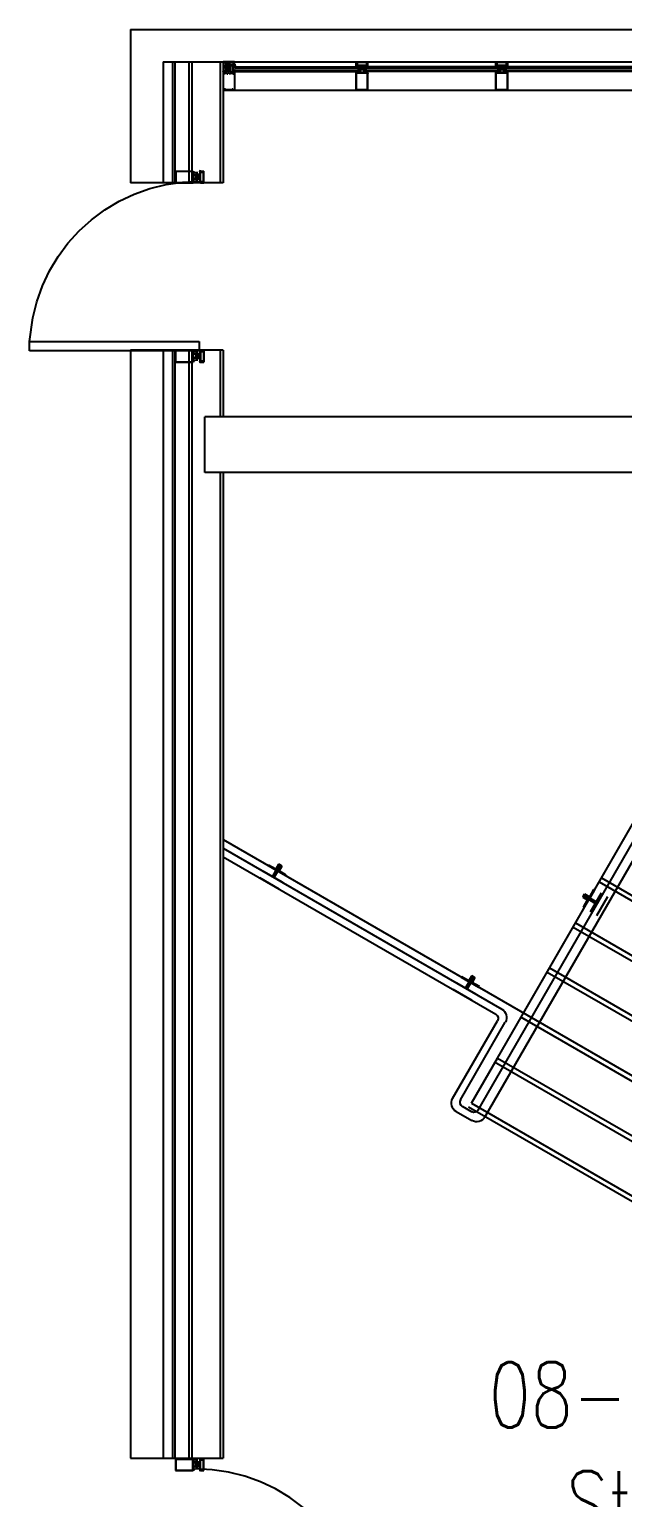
# Model space of a CAD drawing. Extents: x 11182 to 734459, y -1391328 to 152085.
# Drawn here: x 711523 to 714719, y -843633 to -835728 of the extents above; entities that cross this region are included whole.
import ezdxf
from ezdxf.enums import TextEntityAlignment as Align

# ---------------------------------------------------------------- set-up
doc = ezdxf.new("R2010")
doc.units = 0
doc.header["$LTSCALE"] = 500
doc.header["$MEASUREMENT"] = 0
for name, color, linetype in [('0_room_data', 7, 'CONTINUOUS'), ('1_Wall_Exist', 251, 'CONTINUOUS'), ('3_Text', 7, 'CONTINUOUS')]:
    doc.layers.add(name, color=color, linetype=linetype)
doc.styles.add('1_200', font='simplex.shx', dxfattribs={"width": 0.75, "height": 460})

# ---------------------------------------------------------------- blocks, each defined once
blk = doc.blocks.new('room_data')
at = {"layer": '3_Text', "style": '1_200', "width": 0.75}
for tag, p in [('ROOMNUM', (0, 0)), ('ROOMUSE', (0, -575))]:
    blk.add_attdef(tag, text='', height=345, dxfattribs=at).set_placement(p, align=Align.MIDDLE_CENTER)

msp = doc.modelspace()

# ---------------------------------------------------------------- linework, layer by layer
at = {"layer": '1_Wall_Exist'}
for p, q in [((712069, -835728.1), (716093, -835728.1)), ((712069, -835728.1), (712069, -836554.2)), ((712244, -835903.1), (712244, -836554.2)), ((712244, -835903.1), (716368, -835903.1)), ((712294.8, -835903.1), (712294.8, -836554.2)), ((712307.8, -835903.1), (712307.8, -836554.2)), ((712382.8, -835903.1), (712382.8, -836554.2)), ((712398.8, -835903.1), (712398.8, -836554.2)), ((712550.8, -835903.1), (712550.8, -836554.2)), ((712566.8, -835903.1), (712566.8, -836554.2)), ((712627.6, -835903.5), (712566.8, -835903.5)), ((712566.8, -835906), (712627.6, -835906)), ((712569.3, -835923.8), (712569.3, -835906)), ((712587, -835908.4), (712579.4, -835908.5)), ((712579.4, -835908.5), (712579.4, -835949.1)), ((712587, -835921.2), (712587, -835908.4)), ((712589.6, -835906), (712589.6, -835918.7)), ((712592.1, -835913.6), (712602.2, -835913.6)), ((712592.1, -835918.7), (712592.1, -835913.6)), ((712594.6, -835918.7), (712594.6, -835913.6)), ((712599.7, -835918.7), (712599.7, -835913.6)), ((712602.2, -835913.6), (712602.2, -835918.7)), ((712620, -835916.1), (712622.5, -835916.1)), ((712620, -835921.2), (712620, -835916.1)), ((712622.5, -835908.5), (712627.6, -835913.6)), ((712622.5, -835916.1), (712622.5, -835908.5)), ((712627.6, -835916.1), (712627.6, -835903.5)), ((712627.6, -835916.1), (712630.1, -835916.1)), ((712630.1, -835916.1), (712632.6, -835928.8)), ((712630.1, -835916.1), (712630.1, -835923.7)), ((713283.5, -835902.7), (713347, -835902.7)), ((713283.5, -835920.3), (713283.5, -835902.7)), ((713285.1, -835904.3), (713345.4, -835904.3)), ((713285.1, -835904.3), (713285.1, -835919.3)), ((713288.4, -835910.6), (713285.4, -835919.2)), ((713287.4, -835918.3), (713288.7, -835913)), ((713287.5, -835920.2), (713289, -835913)), ((713289.7, -835910.6), (713288.4, -835910.6)), ((713289, -835913), (713288.7, -835913)), ((713289.3, -835920.2), (713290.2, -835913.5)), ((713290.2, -835913.5), (713289.7, -835910.6)), ((713340.3, -835913.5), (713340.8, -835910.6)), ((713341, -835918.5), (713340.3, -835913.5)), ((713340.8, -835910.6), (713342.1, -835910.6)), ((713341.5, -835913), (713341.8, -835913)), ((713343, -835920.2), (713341.5, -835913)), ((713343.1, -835918.3), (713341.8, -835913)), ((713342.1, -835910.6), (713345.1, -835919.2)), ((713345.4, -835919.3), (713345.4, -835904.3)), ((713347, -835920.3), (713347, -835902.7)), ((714036.4, -835902.7), (714099.9, -835902.7)), ((714036.4, -835920.3), (714036.4, -835902.7)), ((714038, -835904.3), (714098.3, -835904.3)), ((714038, -835904.3), (714038, -835919.3)), ((714041.3, -835910.6), (714038.3, -835919.2)), ((714040.3, -835918.3), (714041.6, -835913)), ((714040.4, -835920.2), (714041.9, -835913)), ((714042.6, -835910.6), (714041.3, -835910.6)), ((714041.9, -835913), (714041.6, -835913)), ((714042.2, -835920.2), (714043.1, -835913.5)), ((714043.1, -835913.5), (714042.6, -835910.6)), ((714093.2, -835913.5), (714093.7, -835910.6)), ((714093.9, -835918.5), (714093.2, -835913.5)), ((714093.7, -835910.6), (714095, -835910.6)), ((714094.4, -835913), (714094.7, -835913)), ((714095.9, -835920.2), (714094.4, -835913)), ((714096, -835918.3), (714094.7, -835913)), ((714095, -835910.6), (714098, -835919.2)), ((714098.3, -835919.3), (714098.3, -835904.3)), ((714099.9, -835920.3), (714099.9, -835902.7)), ((712566.8, -835956.7), (712569.3, -835951.6)), ((712569.2, -835956.7), (712566.8, -835956.7)), ((712569.3, -835959.2), (712566.8, -835959.3)), ((712566.8, -835961.7), (712569.3, -835961.8)), ((712571.8, -835964.3), (712566.8, -835964.3)), ((712569.3, -835961.8), (712569.2, -835956.7)), ((712569.2, -836052.9), (712569.3, -835966.8)), ((712574.4, -835923.7), (712569.3, -835923.8)), ((712569.3, -835933.9), (712574.4, -835933.8)), ((712569.3, -835951.6), (712569.3, -835933.9)), ((712569.3, -835961.8), (712569.3, -835959.2)), ((712571.8, -835961.7), (712569.3, -835961.8)), ((712569.3, -835966.8), (712574.4, -835966.8)), ((712571.9, -835959.2), (712571.8, -835961.7)), ((712571.8, -835961.7), (712571.8, -835964.3)), ((712589.6, -835959.2), (712571.9, -835959.2)), ((712574.4, -835933.8), (712574.4, -835923.7)), ((712574.4, -835951.6), (712574.4, -835956.7)), ((712589.6, -835951.6), (712574.4, -835951.6)), ((712574.4, -835956.7), (712589.6, -835956.7)), ((712574.4, -835964.3), (712589.6, -835964.3)), ((712574.4, -835966.8), (712574.4, -835964.3)), ((712579.4, -835949.1), (712589.6, -835949.1)), ((712622.5, -835921.2), (712587, -835921.2)), ((712604.8, -835918.7), (712589.6, -835918.7)), ((712589.6, -835923.7), (712604.7, -835921.2)), ((712589.6, -835923.7), (712589.6, -835959.2)), ((712604.8, -835928.8), (712589.6, -835928.8)), ((712589.6, -835964.3), (712589.6, -835966.8)), ((712589.6, -835966.8), (712592.1, -835966.8)), ((712592, -835944), (712592.1, -835956.7)), ((712597.2, -835949.1), (712592, -835944)), ((712592.1, -835956.7), (712592.1, -835959.2)), ((712592.1, -835959.2), (712602.2, -835959.2)), ((712592.1, -835961.7), (712602.2, -835961.7)), ((712592.1, -835966.8), (712592.1, -835961.7)), ((712594.7, -835938.9), (712594.6, -835928.8)), ((712597.2, -835946.5), (712594.7, -835938.9)), ((712599.7, -835938.9), (712597.2, -835946.5)), ((712602.2, -835944), (712597.2, -835949.1)), ((712599.7, -835928.8), (712599.7, -835938.9)), ((712602.2, -835959.2), (712602.2, -835944)), ((712602.2, -835961.7), (712602.2, -835966.8)), ((712602.2, -835966.8), (712604.7, -835966.8)), ((712604.8, -835918.7), (712604.7, -835921.2)), ((712604.7, -835921.2), (712604.8, -835928.8)), ((712604.7, -835966.8), (712604.8, -835964.3)), ((712604.8, -835959.3), (712604.8, -835928.8)), ((712622.5, -835959.2), (712604.8, -835959.3)), ((712604.8, -835964.3), (712620.1, -835964.3)), ((712617.4, -835954.1), (712617.4, -835923.7)), ((712617.4, -835928.8), (712637.7, -835928.8)), ((712637.7, -835933.9), (712617.4, -835933.9)), ((712617.4, -835949.1), (712637.7, -835946.5)), ((712617.4, -835954.1), (712617.5, -835959.2)), ((712637.7, -835954.1), (712617.4, -835954.1)), ((712620.1, -835964.3), (712620, -835966.8)), ((712620, -835966.8), (712627.6, -835966.8)), ((712622.5, -835918.7), (712622.5, -835921.2)), ((712627.6, -835918.7), (712622.5, -835918.7)), ((712622.5, -835933.9), (712622.5, -835946.5)), ((712622.5, -835964.3), (712622.5, -835959.2)), ((712627.6, -835964.3), (712622.5, -835964.3)), ((712624.9, -835921.2), (712627.6, -835921.2)), ((712625, -835923.7), (712624.9, -835921.2)), ((712630.1, -835923.7), (712625, -835923.7)), ((712630.1, -835959.2), (712625, -835959.3)), ((712625, -835959.3), (712625, -835961.7)), ((712625, -835961.7), (712627.6, -835961.7)), ((712627.6, -835921.2), (712627.6, -835918.7)), ((712627.6, -835961.7), (712627.6, -835964.3)), ((712627.6, -835966.8), (712627.6, -836052.9)), ((712630.1, -835966.8), (712632.6, -835954.1)), ((712630.1, -836055.5), (712630.1, -835959.2)), ((712631.8, -835929.2), (713298.5, -835929.2)), ((712631.8, -835935.3), (713298.5, -835935.3)), ((712631.8, -835948.4), (713298.5, -835948.4)), ((712631.8, -835954.5), (713298.5, -835954.5)), ((713285.1, -835919.3), (713283.5, -835920.3)), ((713283.5, -836055.1), (713283.5, -835959.9)), ((713285.1, -835959.9), (713283.5, -835959.9)), ((713285.1, -835959.9), (713285.1, -835961.7)), ((713285.1, -836053.5), (713285.1, -835964)), ((713287.4, -835918.3), (713285.4, -835919.2)), ((713287.2, -835921.8), (713287.2, -835920.2)), ((713287.5, -835920.2), (713287.2, -835920.2)), ((713287.2, -835921.8), (713343.3, -835921.8)), ((713287.2, -835961.9), (713287.2, -835953.6)), ((713287.2, -835953.6), (713293.9, -835953.6)), ((713287.2, -835959.9), (713302.6, -835959.9)), ((713288.8, -835961.5), (713341.7, -835961.5)), ((713288.8, -835961.9), (713288.8, -835961.5)), ((713289.2, -835920.2), (713341.3, -835920.2)), ((713292.3, -835921.8), (713292.3, -835928.2)), ((713293.9, -835934.5), (713293.9, -835947.3)), ((713293.9, -835953.6), (713293.9, -835959.9)), ((713298.5, -835929.2), (713298.5, -835954.5)), ((713302.6, -835921.8), (713302.6, -835959.9)), ((713305.7, -835927.1), (713302.6, -835927.1)), ((713305.7, -835933.7), (713305.7, -835959.9)), ((713305.7, -835933.7), (713309.3, -835933.7)), ((713325, -835959.9), (713305.7, -835959.9)), ((713312.3, -835927.1), (713309.3, -835927.1)), ((713309.3, -835939.7), (713309.3, -835933.7)), ((713312.3, -835940.5), (713312.3, -835927.1)), ((713318.5, -835940.5), (713318.5, -835927.1)), ((713322, -835927.1), (713318.5, -835927.1)), ((713322, -835939.9), (713322, -835933.7)), ((713325, -835933.7), (713322, -835933.7)), ((713325, -835927.1), (713328, -835927.1)), ((713325, -835933.7), (713325, -835959.9)), ((713328, -835921.8), (713328, -835959.9)), ((713328, -835959.9), (713343.3, -835959.9)), ((713332.3, -835928.6), (714052.2, -835928.6)), ((713332.3, -835928.6), (713332.3, -835953.9)), ((713332.3, -835934.7), (714052.2, -835934.7)), ((713332.3, -835947.8), (714052.2, -835947.8)), ((713332.3, -835953.9), (714052.2, -835953.9)), ((713336.6, -835934.5), (713336.6, -835947.3)), ((713336.6, -835953.6), (713336.6, -835959.9)), ((713343.3, -835953.6), (713336.6, -835953.6)), ((713338.2, -835921.8), (713338.2, -835928.2)), ((713341.3, -835920.2), (713341, -835918.5)), ((713341.7, -835963.5), (713341.7, -835961.5)), ((713343, -835920.2), (713343.3, -835920.2)), ((713343.1, -835918.3), (713345.1, -835919.2)), ((713343.3, -835921.8), (713343.3, -835920.2)), ((713343.3, -835963.5), (713343.3, -835953.6)), ((713345.4, -835919.3), (713347, -835920.3)), ((713345.4, -835963.3), (713345.4, -835960.3)), ((713347, -835960.3), (713345.4, -835960.3)), ((713345.4, -836053.5), (713345.4, -835965.6)), ((713347, -836055.1), (713347, -835960.3)), ((714038, -835919.3), (714036.4, -835920.3)), ((714036.4, -836055.1), (714036.4, -835959.9)), ((714038, -835959.9), (714036.4, -835959.9)), ((714038, -835959.9), (714038, -835961.7)), ((714038, -836053.5), (714038, -835964)), ((714040.3, -835918.3), (714038.3, -835919.2)), ((714040.1, -835921.8), (714040.1, -835920.2)), ((714040.4, -835920.2), (714040.1, -835920.2)), ((714040.1, -835921.8), (714096.2, -835921.8)), ((714040.1, -835961.9), (714040.1, -835953.6)), ((714040.1, -835953.6), (714046.8, -835953.6)), ((714040.1, -835959.9), (714055.5, -835959.9)), ((714041.7, -835961.5), (714094.6, -835961.5)), ((714041.7, -835961.9), (714041.7, -835961.5)), ((714042.1, -835920.2), (714094.2, -835920.2)), ((714045.2, -835921.8), (714045.2, -835928.2)), ((714046.8, -835934.5), (714046.8, -835947.3)), ((714046.8, -835953.6), (714046.8, -835959.9)), ((714052.2, -835928.6), (714052.2, -835953.9)), ((714055.5, -835921.8), (714055.5, -835959.9)), ((714058.6, -835927.1), (714055.5, -835927.1)), ((714058.6, -835933.7), (714058.6, -835959.9)), ((714058.6, -835933.7), (714062.2, -835933.7)), ((714077.9, -835959.9), (714058.6, -835959.9)), ((714065.2, -835927.1), (714062.2, -835927.1)), ((714062.2, -835939.7), (714062.2, -835933.7)), ((714065.2, -835940.5), (714065.2, -835927.1)), ((714071.4, -835940.5), (714071.4, -835927.1)), ((714074.9, -835927.1), (714071.4, -835927.1)), ((714074.9, -835939.9), (714074.9, -835933.7)), ((714077.9, -835933.7), (714074.9, -835933.7)), ((714077.9, -835927.1), (714080.9, -835927.1)), ((714077.9, -835933.7), (714077.9, -835959.9)), ((714080.9, -835921.8), (714080.9, -835959.9)), ((714080.9, -835959.9), (714096.2, -835959.9)), ((714085.2, -835928.6), (714829.1, -835928.6)), ((714085.2, -835928.6), (714085.2, -835953.9)), ((714085.2, -835934.7), (714829.1, -835934.7)), ((714085.2, -835947.8), (714829.1, -835947.8)), ((714085.2, -835953.9), (714829.1, -835953.9)), ((714089.5, -835934.5), (714089.5, -835947.3)), ((714089.5, -835953.6), (714089.5, -835959.9)), ((714096.2, -835953.6), (714089.5, -835953.6)), ((714091.1, -835921.8), (714091.1, -835928.2)), ((714094.2, -835920.2), (714093.9, -835918.5)), ((714094.6, -835963.5), (714094.6, -835961.5)), ((714095.9, -835920.2), (714096.2, -835920.2)), ((714096, -835918.3), (714098, -835919.2)), ((714096.2, -835921.8), (714096.2, -835920.2)), ((714096.2, -835963.5), (714096.2, -835953.6)), ((714098.3, -835919.3), (714099.9, -835920.3)), ((714098.3, -835963.3), (714098.3, -835960.3)), ((714099.9, -835960.3), (714098.3, -835960.3)), ((714098.3, -836053.5), (714098.3, -835965.6)), ((714099.9, -836055.1), (714099.9, -835960.3)), ((712566.8, -836055.5), (717100.2, -836055.5)), ((712574.4, -836052.9), (712569.2, -836052.9)), ((712574.4, -836050.4), (712574.4, -836052.9)), ((712579.3, -836050.4), (712574.4, -836050.4)), ((712579.4, -836052.9), (712579.3, -836050.4)), ((712614.8, -836052.9), (712579.4, -836052.9)), ((712614.9, -836050.4), (712614.8, -836052.9)), ((712620, -836050.4), (712614.9, -836050.4)), ((712620, -836052.9), (712620, -836050.4)), ((712627.6, -836052.9), (712620, -836052.9)), ((713347, -836055.1), (713283.5, -836055.1)), ((713345.4, -836053.5), (713285.1, -836053.5)), ((714099.9, -836055.1), (714036.4, -836055.1)), ((714098.3, -836053.5), (714038, -836053.5)), ((712310.9, -836490.7), (712405.7, -836490.7)), ((712310.9, -836490.7), (712310.9, -836554.2)), ((712312.5, -836492.3), (712400.4, -836492.3)), ((712312.5, -836492.3), (712312.5, -836552.6)), ((712348.5, -836550.3), (712437.8, -836545.4)), ((712402.5, -836494.4), (712412.4, -836494.4)), ((712402.5, -836496), (712404.5, -836496)), ((712402.7, -836492.3), (712405.7, -836492.3)), ((712404.5, -836548.9), (712404.5, -836496)), ((712405.7, -836490.7), (712405.7, -836492.3)), ((712406.1, -836509.7), (712406.1, -836494.4)), ((712412.4, -836501.1), (712406.1, -836501.1)), ((712444.2, -836509.7), (712406.1, -836509.7)), ((712432.3, -836512.7), (712406.1, -836512.7)), ((712406.1, -836512.7), (712406.1, -836532)), ((712432.3, -836532), (712406.1, -836532)), ((712406.1, -836550.5), (712406.1, -836535.1)), ((712444.2, -836535.1), (712406.1, -836535.1)), ((712412.4, -836543.8), (712406.1, -836543.8)), ((712412.4, -836494.4), (712412.4, -836501.1)), ((712412.4, -836550.5), (712412.4, -836543.8)), ((712431.5, -836501.1), (712418.7, -836501.1)), ((712431.5, -836543.8), (712418.7, -836543.8)), ((712425.5, -836519.2), (712438.9, -836519.2)), ((712425.5, -836525.4), (712438.9, -836525.4)), ((712426.1, -836515.7), (712432.3, -836515.7)), ((712426.3, -836528.4), (712432.3, -836528.4)), ((712432.3, -836512.7), (712432.3, -836515.7)), ((712432.3, -836532), (712432.3, -836528.4)), ((712444.2, -836499.5), (712437.8, -836499.5)), ((712444.2, -836545.4), (712437.8, -836545.4)), ((712438.9, -836512.7), (712438.9, -836509.7)), ((712438.9, -836515.7), (712438.9, -836519.2)), ((712438.9, -836525.4), (712438.9, -836528.4)), ((712438.9, -836532), (712438.9, -836535.1)), ((712444.2, -836494.4), (712445.8, -836494.4)), ((712444.2, -836550.5), (712444.2, -836494.4)), ((712445.7, -836490.7), (712463.3, -836490.7)), ((712446.7, -836492.3), (712445.7, -836490.7)), ((712445.8, -836494.7), (712445.8, -836494.4)), ((712445.8, -836494.7), (712453, -836496.2)), ((712445.8, -836548.5), (712445.8, -836496.4)), ((712445.8, -836496.4), (712447.5, -836496.7)), ((712445.8, -836548.4), (712452.5, -836547.5)), ((712445.8, -836550.2), (712453, -836548.7)), ((712446.7, -836492.3), (712461.7, -836492.3)), ((712447.7, -836494.6), (712446.8, -836492.6)), ((712455.4, -836495.6), (712446.8, -836492.6)), ((712447.5, -836496.7), (712452.5, -836497.4)), ((712447.7, -836494.6), (712453, -836495.9)), ((712452.5, -836497.4), (712455.4, -836496.9)), ((712452.5, -836547.5), (712455.4, -836548)), ((712453, -836496.2), (712453, -836495.9)), ((712453, -836548.7), (712453, -836549)), ((712455.4, -836496.9), (712455.4, -836495.6)), ((712455.4, -836548), (712455.4, -836549.3)), ((712461.7, -836552.6), (712461.7, -836492.3)), ((712463.3, -836554.2), (712463.3, -836490.7)), ((712006.8, -836653.7), (712088.2, -836615.2)), ((712566.8, -836554.2), (712069, -836554.2)), ((712088.2, -836615.2), (712172.7, -836585.1)), ((712172.7, -836585.1), (712259.7, -836563.3)), ((712259.7, -836563.3), (712348.5, -836550.3)), ((712310.9, -836554.2), (712406.1, -836554.2)), ((712312.5, -836552.6), (712402, -836552.6)), ((712404.1, -836548.9), (712404.5, -836548.9)), ((712404.1, -836550.5), (712412.4, -836550.5)), ((712406.1, -836552.6), (712404.3, -836552.6)), ((712406.1, -836552.6), (712406.1, -836554.2)), ((712444.2, -836550.5), (712445.8, -836550.5)), ((712446.7, -836552.6), (712445.7, -836554.2)), ((712445.7, -836554.2), (712463.3, -836554.2)), ((712445.8, -836550.2), (712445.8, -836550.5)), ((712461.7, -836552.6), (712446.7, -836552.6)), ((712455.4, -836549.3), (712446.8, -836552.3)), ((712447.7, -836550.3), (712446.8, -836552.3)), ((712447.7, -836550.3), (712453, -836549)), ((711858.1, -836753), (711929.9, -836699.8)), ((711929.9, -836699.8), (712006.8, -836653.7)), ((713940.6, -841546.4), (716770.5, -836645.1)), ((713976.6, -841584), (716800.2, -836693.7)), ((711791.3, -836813.3), (711858.1, -836753)), ((711731.1, -836880), (711791.3, -836813.3)), ((711677.8, -836951.8), (711731.1, -836880)), ((711631.7, -837028.2), (711677.8, -836951.8)), ((711593.4, -837109.6), (711631.7, -837028.2)), ((711563.2, -837194.1), (711593.4, -837109.6)), ((711541.3, -837281), (711563.2, -837194.1)), ((711523.4, -837408.8), (711541.3, -837281)), ((711523.5, -837459.6), (711523.4, -837408.8)), ((711523.4, -837408.8), (712437.8, -837408.8)), ((712437.8, -837408.8), (712437.8, -837459.6)), ((712437.8, -837459.6), (711523.5, -837459.6)), ((712069, -837455.4), (712069, -843419.9)), ((712566.8, -837455.4), (712069, -837455.4)), ((712244, -837455.4), (712244, -843419.9)), ((712294.8, -837455.4), (712294.8, -843419.9)), ((712307.8, -837455.4), (712307.8, -843419.9)), ((712310.9, -837518.9), (712310.9, -837455.4)), ((712310.9, -837455.4), (712406.1, -837455.4)), ((712312.5, -837457), (712402, -837457)), ((712312.5, -837517.3), (712312.5, -837457)), ((712382.8, -837455.4), (712382.8, -843419.9)), ((712398.8, -837455.4), (712398.8, -843419.9)), ((712404.1, -837459.1), (712412.4, -837459.1)), ((712404.1, -837460.7), (712404.5, -837460.7)), ((712406.1, -837457), (712404.3, -837457)), ((712404.5, -837460.7), (712404.5, -837513.6)), ((712406.1, -837457), (712406.1, -837455.4)), ((712406.1, -837459.1), (712406.1, -837474.5)), ((712412.4, -837465.8), (712406.1, -837465.8)), ((712444.2, -837474.5), (712406.1, -837474.5)), ((712432.3, -837477.6), (712406.1, -837477.6)), ((712406.1, -837496.9), (712406.1, -837477.6)), ((712432.3, -837496.9), (712406.1, -837496.9)), ((712412.4, -837459.1), (712412.4, -837465.8)), ((712431.5, -837465.8), (712418.7, -837465.8)), ((712425.5, -837484.2), (712438.9, -837484.2)), ((712425.5, -837490.4), (712438.9, -837490.4)), ((712426.1, -837493.9), (712432.3, -837493.9)), ((712426.3, -837481.2), (712432.3, -837481.2)), ((712432.3, -837477.6), (712432.3, -837481.2)), ((712432.3, -837496.9), (712432.3, -837493.9)), ((712444.2, -837464.2), (712437.8, -837464.2)), ((712438.9, -837477.6), (712438.9, -837474.5)), ((712438.9, -837484.2), (712438.9, -837481.2)), ((712438.9, -837493.9), (712438.9, -837490.4)), ((712438.9, -837496.9), (712438.9, -837499.9)), ((712444.2, -837459.1), (712444.2, -837515.2)), ((712444.2, -837459.1), (712445.8, -837459.1)), ((712446.7, -837457), (712445.7, -837455.4)), ((712445.7, -837455.4), (712463.3, -837455.4)), ((712445.8, -837459.4), (712445.8, -837459.1)), ((712445.8, -837459.4), (712453, -837460.9)), ((712445.8, -837461.1), (712445.8, -837513.2)), ((712445.8, -837461.2), (712452.5, -837462.1)), ((712461.7, -837457), (712446.7, -837457)), ((712447.7, -837459.3), (712446.8, -837457.3)), ((712455.4, -837460.3), (712446.8, -837457.3)), ((712447.7, -837459.3), (712453, -837460.6)), ((712452.5, -837462.1), (712455.4, -837461.6)), ((712453, -837460.9), (712453, -837460.6)), ((712455.4, -837461.6), (712455.4, -837460.3)), ((712461.7, -837457), (712461.7, -837517.3)), ((712463.3, -837455.4), (712463.3, -837518.9)), ((712550.8, -837455.4), (712550.8, -837815.5)), ((712566.8, -837455.4), (712566.8, -837815.3)), ((712310.9, -837518.9), (712405.7, -837518.9)), ((712312.5, -837517.3), (712400.4, -837517.3)), ((712402.5, -837513.6), (712404.5, -837513.6)), ((712402.5, -837515.2), (712412.4, -837515.2)), ((712402.7, -837517.3), (712405.7, -837517.3)), ((712405.7, -837518.9), (712405.7, -837517.3)), ((712406.1, -837499.9), (712406.1, -837515.2)), ((712444.2, -837499.9), (712406.1, -837499.9)), ((712412.4, -837508.5), (712406.1, -837508.5)), ((712412.4, -837515.2), (712412.4, -837508.5)), ((712431.5, -837508.5), (712418.7, -837508.5)), ((712444.2, -837510.1), (712437.8, -837510.1)), ((712444.2, -837515.2), (712445.8, -837515.2)), ((712446.7, -837517.3), (712445.7, -837518.9)), ((712445.7, -837518.9), (712463.3, -837518.9)), ((712445.8, -837513.2), (712447.5, -837512.9)), ((712445.8, -837514.9), (712453, -837513.4)), ((712445.8, -837514.9), (712445.8, -837515.2)), ((712446.7, -837517.3), (712461.7, -837517.3)), ((712455.4, -837514), (712446.8, -837517)), ((712447.7, -837515), (712446.8, -837517)), ((712447.5, -837512.9), (712452.5, -837512.2)), ((712447.7, -837515), (712453, -837513.7)), ((712452.5, -837512.2), (712455.4, -837512.7)), ((712453, -837513.4), (712453, -837513.7)), ((712455.4, -837512.7), (712455.4, -837514)), ((715691.6, -837813.6), (712468, -837813.6)), ((712468, -838113.6), (712468, -837813.6)), ((715864.8, -838113.6), (712468, -838113.6)), ((712550.8, -838113.5), (712550.8, -843419.9)), ((712566.8, -838113.5), (712566.8, -843419.9)), ((714044.6, -841266.3), (715864.8, -838113.6)), ((714184.7, -841023.9), (715302.1, -839088.2)), ((712566.8, -840089.8), (715743.5, -841923.8)), ((712566.8, -840136), (714068.5, -841003.1)), ((712566.8, -840182), (714035.8, -841030.6)), ((712888.2, -840321.6), (712785.3, -840262.2)), ((712809.7, -840230.1), (712812.2, -840225.8)), ((712809.7, -840230.1), (712853, -840255.1)), ((712812.2, -840225.8), (712851.2, -840248.3)), ((712833, -840289.7), (712853, -840255.1)), ((712841.7, -840294.7), (712861.7, -840260.1)), ((712866.2, -840222.3), (712851.2, -840248.3)), ((712870.5, -840224.8), (712853, -840255.1)), ((712879.2, -840229.8), (712861.7, -840260.1)), ((712905, -840285.1), (712861.7, -840260.1)), ((712870.5, -840224.8), (712866.2, -840222.3)), ((712883.5, -840232.3), (712868.5, -840258.3)), ((712907.5, -840280.8), (712868.5, -840258.3)), ((712870.5, -840224.8), (712879.2, -840229.8)), ((712879.2, -840229.8), (712883.5, -840232.3)), ((712868.2, -840356.2), (712765.3, -840296.8)), ((712905, -840285.1), (712907.5, -840280.8)), ((714591.9, -840318.1), (716150.8, -841218.1)), ((714604.6, -840296.1), (716163.5, -841196.1)), ((714506.8, -840395.9), (714504.3, -840400.2)), ((714504.3, -840400.2), (714530.2, -840415.2)), ((714506.8, -840395.9), (714511.8, -840387.2)), ((714506.8, -840395.9), (714537.1, -840413.4)), ((714507.7, -840454.2), (714530.2, -840415.2)), ((714511.8, -840387.2), (714514.3, -840382.9)), ((714511.8, -840387.2), (714542.1, -840404.7)), ((714512.1, -840456.7), (714537.1, -840413.4)), ((714514.3, -840382.9), (714540.2, -840397.9)), ((714571.7, -840433.4), (714537.1, -840413.4)), ((714562.7, -840358.9), (714540.2, -840397.9)), ((714567.1, -840361.4), (714542.1, -840404.7)), ((714576.7, -840424.7), (714542.1, -840404.7)), ((714603.6, -840378.2), (714544.2, -840481.1)), ((714567.1, -840361.4), (714562.7, -840358.9)), ((714638.2, -840398.2), (714578.8, -840501.1)), ((714512.1, -840456.7), (714507.7, -840454.2)), ((714451.9, -840560.7), (716010.8, -841460.7)), ((714464.6, -840538.7), (716023.5, -841438.7)), ((714311.9, -840803.2), (715870.8, -841703.2)), ((714324.6, -840781.2), (715883.5, -841681.2)), ((713928.3, -840922.1), (713825.4, -840862.7)), ((713849.8, -840830.6), (713852.3, -840826.3)), ((713849.8, -840830.6), (713893.1, -840855.6)), ((713852.3, -840826.3), (713891.3, -840848.8)), ((713873.1, -840890.2), (713893.1, -840855.6)), ((713881.8, -840895.2), (713901.8, -840860.6)), ((713906.3, -840822.8), (713891.3, -840848.8)), ((713910.6, -840825.3), (713893.1, -840855.6)), ((713919.3, -840830.3), (713901.8, -840860.6)), ((713945.1, -840885.6), (713901.8, -840860.6)), ((713910.6, -840825.3), (713906.3, -840822.8)), ((713923.6, -840832.8), (713908.6, -840858.8)), ((713947.6, -840881.3), (713908.6, -840858.8)), ((713910.6, -840825.3), (713919.3, -840830.3)), ((713919.3, -840830.3), (713923.6, -840832.8)), ((713945.1, -840885.6), (713947.6, -840881.3)), ((713908.3, -840956.7), (713805.4, -840897.3)), ((714169.1, -841044.2), (715730.8, -841945.8)), ((713803.3, -841484.1), (714045.1, -841065.3)), ((713845.2, -841491.4), (714087.1, -841072.5)), ((713904.6, -841508.8), (714044.6, -841266.3)), ((714029.1, -841286.7), (715590.8, -842188.3)), ((714044.6, -841266.3), (715603.5, -842166.3)), ((713854.5, -841526.1), (713905.9, -841555.7)), ((713904.6, -841508.8), (715463.5, -842408.8)), ((713821.9, -841553.5), (713907.2, -841602.6)), ((713889.1, -841529.2), (715450.8, -842430.8)), ((712069, -843419.9), (712566.8, -843419.9)), ((712310.9, -843423.3), (712405.7, -843423.3)), ((712310.9, -843423.3), (712310.9, -843486.8)), ((712312.5, -843424.9), (712400.4, -843424.9)), ((712312.5, -843424.9), (712312.5, -843485.2)), ((712402.7, -843424.9), (712405.7, -843424.9)), ((712405.7, -843423.3), (712405.7, -843424.9)), ((712445.7, -843423.3), (712463.3, -843423.3)), ((712446.7, -843424.9), (712445.7, -843423.3)), ((712446.7, -843424.9), (712461.7, -843424.9)), ((712447.7, -843427.2), (712446.8, -843425.2)), ((712455.4, -843428.2), (712446.8, -843425.2)), ((712461.7, -843485.2), (712461.7, -843424.9)), ((712463.3, -843486.8), (712463.3, -843423.3)), ((712310.9, -843486.8), (712406.1, -843486.8)), ((712312.5, -843485.2), (712402, -843485.2)), ((712402.5, -843427), (712412.4, -843427)), ((712402.5, -843428.6), (712404.5, -843428.6)), ((712404.1, -843481.5), (712404.5, -843481.5)), ((712404.1, -843483.1), (712412.4, -843483.1)), ((712406.1, -843485.2), (712404.3, -843485.2)), ((712404.5, -843481.5), (712404.5, -843428.6)), ((712406.1, -843442.3), (712406.1, -843427)), ((712412.4, -843433.7), (712406.1, -843433.7)), ((712444.2, -843442.3), (712406.1, -843442.3)), ((712432.3, -843445.3), (712406.1, -843445.3)), ((712406.1, -843445.3), (712406.1, -843464.6)), ((712432.3, -843464.6), (712406.1, -843464.6)), ((712406.1, -843483.1), (712406.1, -843467.7)), ((712444.2, -843467.7), (712406.1, -843467.7)), ((712412.4, -843476.4), (712406.1, -843476.4)), ((712406.1, -843485.2), (712406.1, -843486.8)), ((712412.4, -843427), (712412.4, -843433.7)), ((712412.4, -843483.1), (712412.4, -843476.4)), ((712507.5, -843482.8), (712418.2, -843477.9)), ((712431.5, -843433.7), (712418.7, -843433.7)), ((712431.5, -843476.4), (712418.7, -843476.4)), ((712425.5, -843451.8), (712438.9, -843451.8)), ((712425.5, -843458), (712438.9, -843458)), ((712426.1, -843448.3), (712432.3, -843448.3)), ((712426.3, -843461), (712432.3, -843461)), ((712432.3, -843445.3), (712432.3, -843448.3)), ((712432.3, -843464.6), (712432.3, -843461)), ((712444.2, -843432.1), (712437.8, -843432.1)), ((712444.2, -843478), (712437.8, -843478)), ((712438.9, -843445.3), (712438.9, -843442.3)), ((712438.9, -843448.3), (712438.9, -843451.8)), ((712438.9, -843458), (712438.9, -843461)), ((712438.9, -843464.6), (712438.9, -843467.7)), ((712444.2, -843427), (712445.8, -843427)), ((712444.2, -843483.1), (712444.2, -843427)), ((712444.2, -843483.1), (712445.8, -843483.1)), ((712446.7, -843485.2), (712445.7, -843486.8)), ((712445.7, -843486.8), (712463.3, -843486.8)), ((712445.8, -843427.3), (712445.8, -843427)), ((712445.8, -843427.3), (712453, -843428.8)), ((712445.8, -843481.1), (712445.8, -843429)), ((712445.8, -843429), (712447.5, -843429.3)), ((712445.8, -843481), (712452.5, -843480.1)), ((712445.8, -843482.8), (712453, -843481.3)), ((712445.8, -843482.8), (712445.8, -843483.1)), ((712461.7, -843485.2), (712446.7, -843485.2)), ((712455.4, -843481.9), (712446.8, -843484.9)), ((712447.7, -843482.9), (712446.8, -843484.9)), ((712447.5, -843429.3), (712452.5, -843430)), ((712447.7, -843427.2), (712453, -843428.5)), ((712447.7, -843482.9), (712453, -843481.6)), ((712452.5, -843430), (712455.4, -843429.5)), ((712452.5, -843480.1), (712455.4, -843480.6)), ((712453, -843428.8), (712453, -843428.5)), ((712453, -843481.3), (712453, -843481.6)), ((712455.4, -843429.5), (712455.4, -843428.2)), ((712455.4, -843480.6), (712455.4, -843481.9)), ((712596.3, -843495.8), (712507.5, -843482.8)), ((712683.3, -843517.6), (712596.3, -843495.8)), ((712767.8, -843547.7), (712683.3, -843517.6)), ((712849.2, -843586.2), (712767.8, -843547.7)), ((712926.1, -843632.3), (712849.2, -843586.2)), ((712997.9, -843685.5), (712926.1, -843632.3))]:
    msp.add_line(p, q, dxfattribs=at)
at = {"layer": '1_Wall_Exist', "extrusion": (0, 0, -1)}
for centre, radius, start, end in [((-712626.3, -835914.8), 1.77, 225, 137.29061), ((-713307.5, -835928.3), 2.16, 146.30993, 33.69007), ((-713315.6, -835939.9), 6.3, 180, 1.8183), ((-713315.4, -835939.8), 3.18, 192.72436, 347.27564), ((-713344.3, -835963.2), 2.62, 177.8789, 353.41806), ((-713344.3, -835963.4), 1, 174.80557, 354.28941), ((-713352.6, -835923.8), 6.6, 319.30447, 32.00538), ((-714060.4, -835928.3), 2.16, 146.30993, 33.69007), ((-714068.5, -835939.9), 6.3, 180, 1.8183), ((-714068.3, -835939.8), 3.18, 192.72436, 347.27564), ((-714097.2, -835963.2), 2.62, 177.8789, 353.41806), ((-714097.2, -835963.4), 1, 174.80557, 354.28941), ((-714105.5, -835923.8), 6.6, 319.30447, 32.00538), ((-712402.8, -836493.4), 2.62, 276.58194, 92.1211), ((-712402.6, -836493.4), 1, 275.71059, 95.19443), ((-712426.1, -836522.1), 6.3, 268.1817, 90), ((-712426.2, -836522.3), 3.18, 282.72436, 77.27564), ((-712437.7, -836530.2), 2.16, 236.30993, 123.69007), ((-712442.2, -836485.1), 6.6, 237.99462, 310.69553), ((-712426.1, -837487.5), 6.3, 270, 91.8183), ((-712426.2, -837487.3), 3.18, 282.72436, 77.27564), ((-712437.7, -837479.4), 2.16, 236.30993, 123.69007), ((-712402.8, -837516.2), 2.62, 267.8789, 83.41806), ((-712402.6, -837516.2), 1, 264.80557, 84.28941), ((-712442.2, -837524.5), 6.6, 49.30447, 122.00538), ((-714023, -841052.6), 25.5, 120.19162, 209.88429), ((-714043.2, -841047.1), 50.8, 119.8989, 210.05315), ((-713847.2, -841509.5), 50.8, 299.8989, 30.05315), ((-713918.6, -841533.6), 25.5, 210.19162, 299.88429), ((-713932.6, -841558.7), 50.8, 209.8989, 300.05315), ((-712402.8, -843426), 2.62, 276.58194, 92.1211), ((-712402.6, -843426), 1, 275.71059, 95.19443), ((-712442.2, -843417.7), 6.6, 237.99462, 310.69553), ((-712426.1, -843454.7), 6.3, 268.1817, 90), ((-712426.2, -843454.9), 3.18, 282.72436, 77.27564), ((-712437.7, -843462.8), 2.16, 236.30993, 123.69007)]:
    msp.add_arc(centre, radius, start, end, dxfattribs=at)
at = {"layer": '1_Wall_Exist'}
for centre, radius, start, end in [((713277.9, -835923.8), 6.6, 319.30447, 32.00538), ((713286.2, -835961.6), 2.62, 177.8789, 353.41806), ((713286.2, -835961.8), 1, 174.80557, 354.28941), ((713323.5, -835928.5), 2.05, 136.97493, 43.02507), ((714030.8, -835923.8), 6.6, 319.30447, 32.00538), ((714039.1, -835961.6), 2.62, 177.8789, 353.41806), ((714039.1, -835961.8), 1, 174.80557, 354.28941), ((714076.4, -835928.5), 2.05, 136.97493, 43.02507), ((712437.5, -836514.2), 2.05, 46.97493, 313.02507), ((712404.4, -836551.5), 2.62, 96.58194, 272.1211), ((712404.2, -836551.5), 1, 95.71059, 275.19443), ((712442.2, -836559.8), 6.6, 57.99462, 130.69553), ((712404.4, -837458.1), 2.62, 87.8789, 263.41806), ((712404.2, -837458.1), 1, 84.80557, 264.28941), ((712437.5, -837495.4), 2.05, 46.97493, 313.02507), ((712442.2, -837449.8), 6.6, 229.30447, 302.00538), ((713867.3, -841504.1), 25.5, 150.11571, 239.80838), ((712404.4, -843484.1), 2.62, 96.58194, 272.1211), ((712404.2, -843484.1), 1, 95.71059, 275.19443), ((712437.5, -843446.8), 2.05, 46.97493, 313.02507), ((712442.2, -843492.4), 6.6, 57.99462, 130.69553)]:
    msp.add_arc(centre, radius, start, end, dxfattribs=at)

# ---------------------------------------------------------------- block references
at = {"layer": '0_room_data', "xscale": 1.018417926029456, "yscale": 1.018417926029456, "zscale": 1.018417926029456}
msp.add_blockref('room_data', (714822.8, -843079.7), dxfattribs=at).add_auto_attribs({'ROOMNUM': '08-S501', 'ROOMUSE': 'Stair'})

doc.saveas('drawing.dxf')
